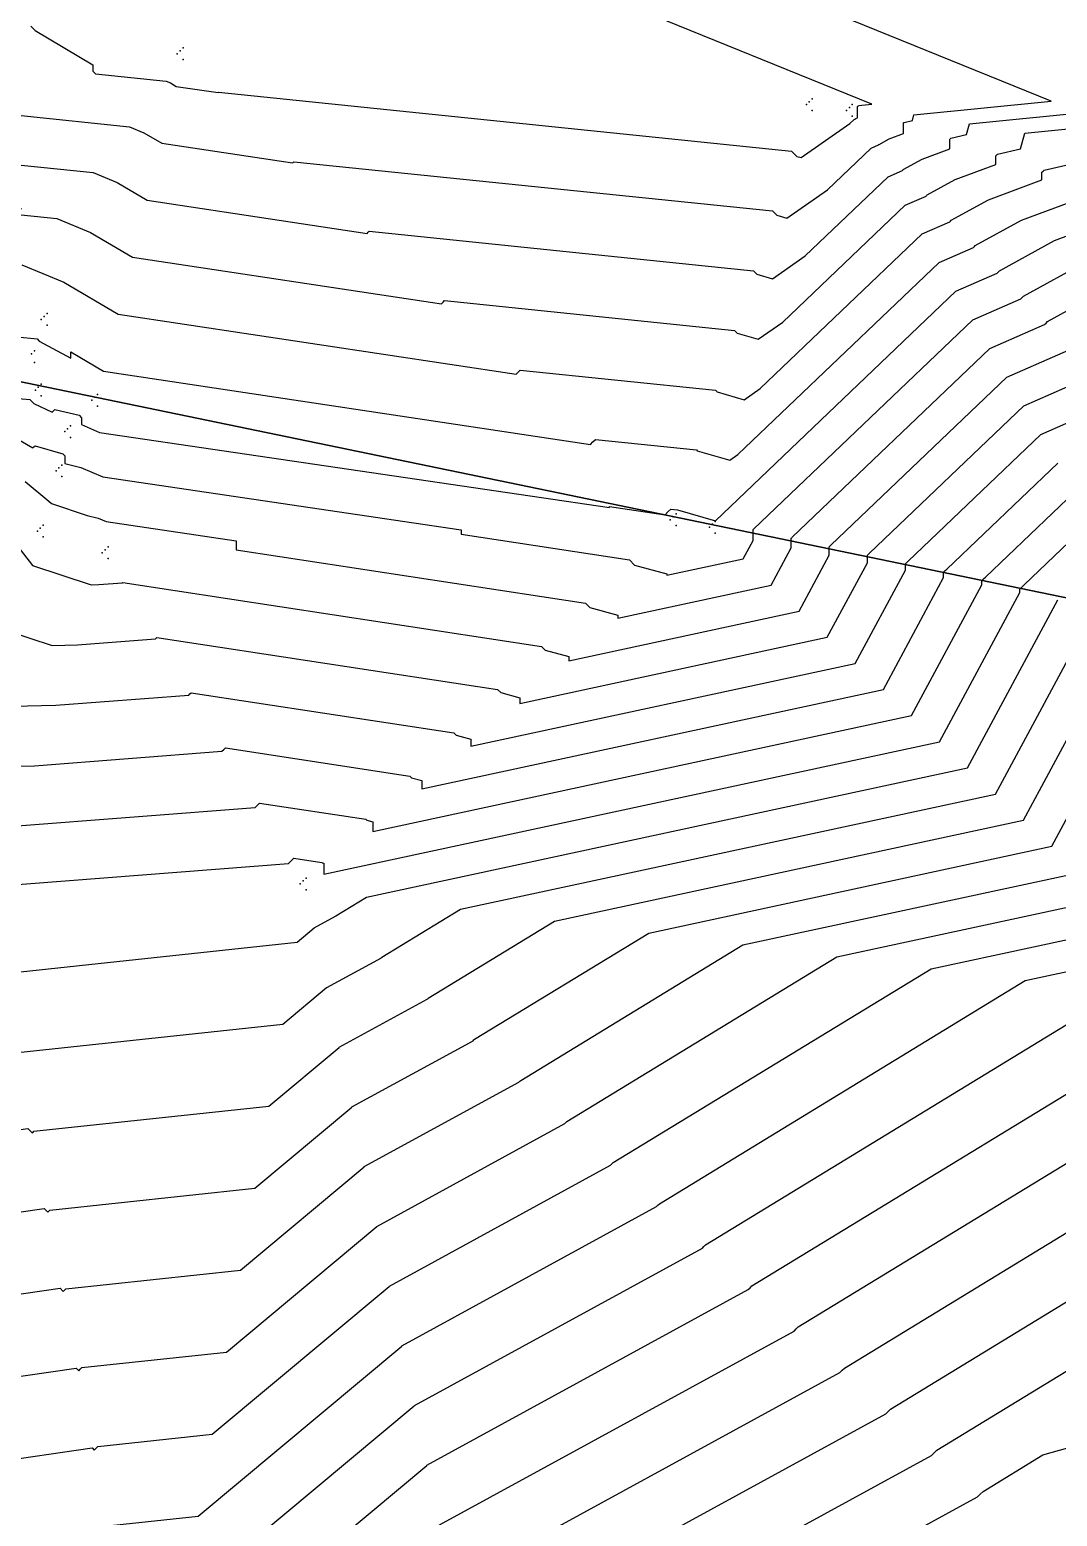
# Model space of a CAD drawing. Header units: metres. Extents: x 419582 to 423558, y 4805372 to 4807539.
# Drawn here: x 419628.4 to 419663.7, y 4805538.8 to 4805590 of the extents above; entities that cross this region are included whole.
import ezdxf

# ---------------------------------------------------------------- set-up
doc = ezdxf.new("R2010")
doc.units = ezdxf.units.M
doc.linetypes.add('PHANTOM', pattern=[2.5, 1.25, -0.25, 0.25, -0.25, 0.25, -0.25])
for name, color, linetype in [('C-TINN', 4, 'Continuous'), ('C-TOPO-MAJR', 9, 'Continuous'), ('C-TOPO-MINR', 8, 'Continuous'), ('LS', 7, 'Continuous')]:
    doc.layers.add(name, color=color, linetype=linetype)
doc.styles.get("Standard").update_dxf_attribs({"font": 'simplex.shx'})

# ---------------------------------------------------------------- blocks, each defined once
blk = doc.blocks.new('AN75 +0 +0')
at = {"linetype": 'PHANTOM', "flags": 128}
for points in [[(0, -11.382), (0, 11.382)], [(-11.382, 0), (11.382, 0)]]:
    blk.add_lwpolyline(points, dxfattribs=at)
at = {"flags": 128}
blk.add_lwpolyline([(-6.382, -6.382), (-6.382, 6.382), (6.382, 6.382), (6.382, -6.382)], close=True, dxfattribs=at)
at = {"layer": 'LS', "insert": (-2.743, -0.436), "char_height": 0.51577, "width": 9.13592, "attachment_point": 1}
blk.add_mtext('AN75\\PBase +0 Leg +0', dxfattribs=at)

msp = doc.modelspace()

# ---------------------------------------------------------------- linework, layer by layer
at = {"color": 31, "lineweight": 30, "true_color": 0xffbd7a, "elevation": 1718.013}
msp.add_lwpolyline([(423449.834, 4807399.592), (423130.593, 4807500.114), (421950.92, 4806612.998), (421795.045, 4806430.988), (421305.015, 4806147.038), (421305.015, 4806147.038), (420630.083, 4805770.97), (419765.157, 4805549.54), (419617.356, 4805580.088)], dxfattribs=at)
at = {"layer": 'C-TINN', "color": 4, "linetype": 'Continuous', "lineweight": -3}
for p in [(419633.45, 4805589.16, 1462.53), (419633.55, 4805589.26, 1462.53), (419633.65, 4805589.36, 1462.53), (419633.65, 4805588.96, 1462.53), (419655.08, 4805587.41, 1462.22), (419655.18, 4805587.51, 1462.22), (419655.28, 4805587.61, 1462.22), (419656.66, 4805587.41, 1462.89), (419655.28, 4805587.21, 1462.22), (419656.46, 4805587.21, 1462.89), (419656.56, 4805587.31, 1462.89), (419656.66, 4805587.01, 1462.89), (419628.97, 4805580.22, 1467.63), (419628.77, 4805580.02, 1467.63), (419628.87, 4805580.12, 1467.63), (419628.97, 4805579.82, 1467.63), (419628.44, 4805578.84, 1468.23), (419628.54, 4805578.94, 1468.23), (419628.54, 4805578.54, 1468.23), (419628.67, 4805577.69, 1468.65), (419628.77, 4805577.79, 1468.65), (419628.57, 4805577.59, 1468.65), (419628.77, 4805577.39, 1468.65), (419630.51, 4805577.24, 1468.41), (419630.61, 4805577.34, 1468.41), (419630.71, 4805577.44, 1468.41), (419630.71, 4805577.04, 1468.41), (419629.58, 4805576.16, 1469.41), (419629.68, 4805576.26, 1469.41), (419629.78, 4805576.36, 1469.41), (419629.78, 4805575.96, 1469.41), (419629.28, 4805574.81, 1470.3), (419629.38, 4805574.91, 1470.3), (419629.48, 4805575.01, 1470.3), (419629.48, 4805574.61, 1470.3), (419650.4, 4805573.13, 1469.07), (419650.5, 4805573.23, 1469.07), (419650.6, 4805573.33, 1469.07), (419651.95, 4805573.07, 1469.01), (419628.64, 4805572.74, 1471.56), (419628.74, 4805572.84, 1471.56), (419628.84, 4805572.94, 1471.56), (419628.84, 4805572.54, 1471.56), (419650.6, 4805572.93, 1469.07), (419651.75, 4805572.87, 1469.01), (419651.85, 4805572.97, 1469.01), (419651.95, 4805572.67, 1469.01), (419630.97, 4805572.09, 1471.57), (419631.07, 4805572.19, 1471.57), (419630.87, 4805571.99, 1471.57), (419631.07, 4805571.79, 1471.57), (419637.88, 4805560.8, 1477.36), (419637.68, 4805560.6, 1477.36), (419637.78, 4805560.7, 1477.36), (419637.88, 4805560.4, 1477.36)]:
    msp.add_point(p, dxfattribs=at)
at = {"layer": 'C-TOPO-MAJR', "color": 9, "linetype": 'Continuous', "lineweight": -3, "flags": 128}
for points, elevation in [([(419628.08, 4805585.329), (419630.558, 4805585.069), (419631.383, 4805584.727), (419632.415, 4805584.121), (419639.976, 4805582.981), (419640.014, 4805583.019), (419640.052, 4805583.057), (419653.262, 4805581.696), (419653.381, 4805581.577), (419653.917, 4805581.421), (419655.036, 4805582.204), (419657.891, 4805584.931), (419658.381, 4805585.146), (419658.393, 4805585.159), (419658.406, 4805585.172), (419659.062, 4805585.535), (419660.008, 4805585.886), (419660.008, 4805586.215), (419660.026, 4805586.232), (419660.044, 4805586.25), (419660.585, 4805586.378), (419660.686, 4805586.745), (419669.648, 4805587.641)], 1465), ([(419627.828, 4805575.979), (419628.482, 4805575.596), (419628.522, 4805575.636), (419628.562, 4805575.676), (419629.514, 4805575.398), (419629.581, 4805575.33), (419629.581, 4805575.065), (419630.132, 4805574.93), (419630.891, 4805574.6), (419643.209, 4805572.78), (419643.209, 4805572.632), (419648.995, 4805571.747), (419649.173, 4805571.569), (419650.282, 4805571.263), (419650.282, 4805571.215), (419652.905, 4805571.78), (419653.247, 4805572.417), (419653.247, 4805572.781), (419653.256, 4805572.79), (419653.265, 4805572.799), (419660.807, 4805580.003), (419662.458, 4805580.73), (419662.501, 4805580.774), (419662.544, 4805580.817), (419664.754, 4805582.04)], 1470), ([(419626.461, 4805564.628), (419628.542, 4805564.666), (419634.986, 4805565.161), (419635.045, 4805565.22), (419635.104, 4805565.28), (419641.444, 4805564.31), (419641.501, 4805564.253), (419641.857, 4805564.155), (419641.857, 4805563.868), (419657.728, 4805567.286), (419659.8, 4805571.139), (419659.8, 4805571.323), (419659.854, 4805571.377), (419659.908, 4805571.431), (419663.724, 4805575.076)], 1475), ([(419616.241, 4805538.998), (419616.352, 4805538.887), (419620.659, 4805547.578), (419620.854, 4805547.801), (419621.826, 4805547.755), (419621.215, 4805551.146), (419628.316, 4805552.179), (419628.462, 4805552.032), (419628.489, 4805552.059), (419628.516, 4805552.086), (419636.597, 4805552.953), (419639.017, 4805554.974), (419639.018, 4805554.978), (419642.043, 4805556.633), (419642.06, 4805556.65), (419642.077, 4805556.667), (419646.423, 4805559.319), (419662.551, 4805562.792), (419666.353, 4805569.861)], 1480), ([(419621.986, 4805524.207), (419622.056, 4805524.136), (419628.33, 4805536.796), (419628.399, 4805536.876), (419628.748, 4805536.859), (419628.529, 4805538.074), (419631.072, 4805538.444), (419631.124, 4805538.391), (419631.198, 4805538.465), (419631.272, 4805538.539), (419634.166, 4805538.85), (419641.169, 4805544.696), (419641.172, 4805544.708), (419649.927, 4805549.497), (419649.977, 4805549.547), (419650.026, 4805549.597), (419662.604, 4805557.27), (419667.374, 4805558.298)], 1485), ([(419627.73, 4805509.416), (419627.76, 4805509.386), (419632.37, 4805518.689), (419634.517, 4805525.113), (419634.639, 4805524.991), (419634.678, 4805525.03), (419634.717, 4805525.069), (419639.868, 4805531.136), (419639.74, 4805531.263), (419639.74, 4805531.408), (419639.804, 4805531.472), (419639.868, 4805531.536), (419643.322, 4805534.419), (419643.327, 4805534.438), (419657.811, 4805542.362), (419657.893, 4805542.444), (419657.976, 4805542.526), (419665.736, 4805547.261)], 1490)]:
    msp.add_lwpolyline(points, dxfattribs=dict(at, elevation=elevation))
at = {"layer": 'C-TOPO-MINR', "color": 8, "linetype": 'Continuous', "lineweight": -3, "flags": 128}
for points, elevation in [([(419628.08, 4805587.036), (419631.81, 4805586.644), (419632.301, 4805586.441), (419632.915, 4805586.08), (419637.415, 4805585.402), (419637.437, 4805585.424), (419637.46, 4805585.447), (419653.916, 4805583.751), (419654.064, 4805583.603), (419654.407, 4805583.503), (419655.806, 4805584.482), (419657.307, 4805585.916), (419657.565, 4805586.03), (419657.572, 4805586.036), (419657.579, 4805586.043), (419657.924, 4805586.234), (419658.422, 4805586.419), (419658.422, 4805586.781), (419658.431, 4805586.791), (419658.44, 4805586.8), (419658.725, 4805586.867), (419658.778, 4805587.06), (419663.493, 4805587.532), (419639.467, 4805597.29)], 1464), ([(419628.413, 4805590.112), (419628.561, 4805589.964), (419630.549, 4805588.782), (419630.549, 4805588.566), (419630.641, 4805588.474), (419633.062, 4805588.22), (419633.219, 4805588.155), (419633.415, 4805588.039), (419634.854, 4805587.822), (419634.861, 4805587.83), (419634.868, 4805587.837), (419654.57, 4805585.807), (419654.747, 4805585.63), (419654.897, 4805585.586), (419656.575, 4805586.759), (419656.724, 4805586.902), (419656.75, 4805586.913), (419656.75, 4805586.914), (419656.751, 4805586.914), (419656.785, 4805586.933), (419656.835, 4805586.951), (419656.835, 4805587.348), (419656.835, 4805587.349), (419656.836, 4805587.35), (419656.865, 4805587.356), (419656.87, 4805587.375), (419657.337, 4805587.422), (419632.399, 4805597.551)], 1463), ([(419628.08, 4805583.623), (419629.307, 4805583.494), (419630.466, 4805583.013), (419631.915, 4805582.162), (419642.537, 4805580.561), (419642.59, 4805580.614), (419642.643, 4805580.667), (419652.608, 4805579.64), (419652.697, 4805579.551), (419653.426, 4805579.338), (419654.267, 4805579.926), (419658.474, 4805583.945), (419659.196, 4805584.263), (419659.215, 4805584.282), (419659.234, 4805584.301), (419660.2, 4805584.836), (419661.595, 4805585.353), (419661.595, 4805585.648), (419661.622, 4805585.674), (419661.648, 4805585.701), (419662.444, 4805585.889), (419662.595, 4805586.43), (419675.804, 4805587.751)], 1466), ([(419628.107, 4805581.897), (419629.548, 4805581.3), (419631.415, 4805580.202), (419645.098, 4805578.14), (419645.167, 4805578.209), (419645.235, 4805578.277), (419651.954, 4805577.585), (419652.014, 4805577.524), (419652.936, 4805577.256), (419653.497, 4805577.648), (419659.057, 4805582.96), (419660.011, 4805583.38), (419660.036, 4805583.405), (419660.062, 4805583.43), (419661.339, 4805584.137), (419663.182, 4805584.821), (419663.182, 4805585.081), (419663.217, 4805585.116), (419663.252, 4805585.151), (419664.304, 4805585.399)], 1467), ([(419627.933, 4805579.416), (419628.628, 4805579.354), (419628.705, 4805579.277), (419629.795, 4805578.691), (419629.795, 4805578.901), (419630.915, 4805578.243), (419647.66, 4805575.72), (419647.743, 4805575.804), (419647.827, 4805575.887), (419651.3, 4805575.529), (419651.331, 4805575.498), (419652.445, 4805575.173), (419652.727, 4805575.371), (419659.641, 4805581.974), (419660.827, 4805582.497), (419660.858, 4805582.528), (419660.889, 4805582.559), (419662.477, 4805583.438), (419664.769, 4805584.288)], 1468), ([(419627.992, 4805577.304), (419628.381, 4805577.264), (419628.52, 4805577.125), (419629.143, 4805576.824), (419629.189, 4805576.87), (419629.235, 4805576.916), (419630.079, 4805576.721), (419630.161, 4805576.639), (419630.161, 4805576.403), (419630.777, 4805576.134), (419648.312, 4805573.545), (419648.312, 4805573.587), (419650.221, 4805573.299), (419650.32, 4805573.398), (419650.419, 4805573.497), (419650.646, 4805573.474), (419650.648, 4805573.472), (419651.955, 4805573.091), (419651.958, 4805573.093), (419660.224, 4805580.989), (419661.642, 4805581.613), (419661.679, 4805581.651), (419661.717, 4805581.688), (419663.616, 4805582.739), (419666.356, 4805583.755)], 1469), ([(419628.218, 4805574.448), (419629.036, 4805573.771), (419629.124, 4805573.682), (419630.356, 4805573.276), (419630.73, 4805573.185), (419631.005, 4805573.065), (419635.477, 4805572.404), (419635.477, 4805572.096), (419647.485, 4805570.259), (419647.639, 4805570.106), (419648.597, 4805569.841), (419648.597, 4805569.746), (419653.87, 4805570.881), (419654.558, 4805572.161), (419654.558, 4805572.49), (419654.576, 4805572.508), (419654.594, 4805572.525), (419661.39, 4805579.018), (419663.273, 4805579.847), (419663.322, 4805579.896), (419663.372, 4805579.946), (419665.892, 4805581.341)], 1471), ([(419627.773, 4805572.46), (419628.466, 4805571.551), (419630.492, 4805570.892), (419630.753, 4805570.897), (419631.561, 4805570.959), (419631.568, 4805570.966), (419631.576, 4805570.974), (419645.975, 4805568.772), (419646.104, 4805568.643), (419646.912, 4805568.42), (419646.912, 4805568.276), (419654.834, 4805569.982), (419655.868, 4805571.906), (419655.868, 4805572.198), (419655.895, 4805572.225), (419655.922, 4805572.252), (419661.974, 4805578.032), (419664.088, 4805578.964)], 1472), ([(419627.615, 4805569.302), (419629.149, 4805568.804), (419630.016, 4805568.82), (419632.703, 4805569.026), (419632.727, 4805569.051), (419632.752, 4805569.076), (419644.465, 4805567.285), (419644.57, 4805567.18), (419645.227, 4805566.998), (419645.227, 4805566.807), (419655.799, 4805569.084), (419657.179, 4805571.65), (419657.179, 4805571.906), (419657.215, 4805571.942), (419657.251, 4805571.978), (419662.557, 4805577.047), (419664.904, 4805578.08)], 1473), ([(419627.805, 4805566.716), (419629.279, 4805566.743), (419633.844, 4805567.094), (419633.886, 4805567.136), (419633.928, 4805567.178), (419642.954, 4805565.797), (419643.036, 4805565.716), (419643.542, 4805565.576), (419643.542, 4805565.337), (419656.763, 4805568.185), (419658.49, 4805571.394), (419658.49, 4805571.615), (419658.534, 4805571.66), (419658.579, 4805571.705), (419663.14, 4805576.061), (419665.719, 4805577.197)], 1474), ([(419627.805, 4805562.589), (419636.127, 4805563.228), (419636.204, 4805563.305), (419636.28, 4805563.381), (419639.934, 4805562.823), (419639.967, 4805562.79), (419640.172, 4805562.733), (419640.172, 4805562.398), (419658.693, 4805566.387), (419661.111, 4805570.883), (419661.111, 4805571.032), (419661.174, 4805571.094), (419661.236, 4805571.157), (419664.307, 4805574.09)], 1476), ([(419627.068, 4805560.512), (419637.269, 4805561.296), (419637.363, 4805561.39), (419637.457, 4805561.483), (419638.424, 4805561.335), (419638.432, 4805561.327), (419638.487, 4805561.312), (419638.487, 4805560.929), (419659.657, 4805565.488), (419662.421, 4805570.628), (419662.421, 4805570.74), (419662.493, 4805570.812), (419662.565, 4805570.884), (419664.89, 4805573.105)], 1477), ([(419613.943, 4805544.914), (419614.07, 4805544.787), (419617.591, 4805551.891), (419617.836, 4805552.172), (419619.057, 4805552.113), (419618.289, 4805556.374), (419627.213, 4805557.673), (419627.397, 4805557.488), (419627.405, 4805557.496), (419627.413, 4805557.504), (419637.569, 4805558.595), (419638.156, 4805559.085), (419638.156, 4805559.085), (419638.889, 4805559.487), (419638.893, 4805559.491), (419638.898, 4805559.495), (419639.951, 4805560.138), (419660.622, 4805564.589), (419663.732, 4805570.372)], 1478), ([(419615.092, 4805541.956), (419615.211, 4805541.837), (419619.125, 4805549.734), (419619.345, 4805549.987), (419620.441, 4805549.934), (419619.752, 4805553.76), (419627.764, 4805554.926), (419627.93, 4805554.76), (419627.947, 4805554.778), (419627.964, 4805554.795), (419637.083, 4805555.774), (419638.586, 4805557.029), (419638.587, 4805557.032), (419640.466, 4805558.06), (419640.477, 4805558.07), (419640.487, 4805558.081), (419643.187, 4805559.728), (419661.587, 4805563.691), (419665.042, 4805570.116)], 1479), ([(419617.39, 4805536.04), (419617.493, 4805535.937), (419622.193, 4805545.422), (419622.363, 4805545.616), (419623.21, 4805545.575), (419622.678, 4805548.531), (419628.867, 4805549.432), (419628.995, 4805549.304), (419629.031, 4805549.34), (419629.067, 4805549.376), (419636.111, 4805550.133), (419639.447, 4805552.918), (419639.449, 4805552.924), (419643.62, 4805555.205), (419643.643, 4805555.229), (419643.667, 4805555.253), (419649.66, 4805558.909), (419663.516, 4805561.893), (419666.874, 4805568.138)], 1481), ([(419618.539, 4805533.081), (419618.634, 4805532.986), (419623.727, 4805543.265), (419623.872, 4805543.431), (419624.594, 4805543.396), (419624.14, 4805545.917), (419629.418, 4805546.685), (419629.527, 4805546.576), (419629.573, 4805546.621), (419629.618, 4805546.667), (419635.625, 4805547.312), (419639.878, 4805550.863), (419639.88, 4805550.87), (419645.196, 4805553.778), (419645.227, 4805553.809), (419645.257, 4805553.839), (419652.896, 4805558.499), (419664.48, 4805560.994)], 1482), ([(419619.688, 4805530.123), (419619.775, 4805530.036), (419625.261, 4805541.109), (419625.381, 4805541.246), (419625.979, 4805541.217), (419625.603, 4805543.303), (419629.969, 4805543.938), (419630.06, 4805543.848), (419630.114, 4805543.903), (419630.169, 4805543.958), (419635.138, 4805544.491), (419640.308, 4805548.807), (419640.31, 4805548.816), (419646.773, 4805552.351), (419646.81, 4805552.388), (419646.847, 4805552.425), (419656.132, 4805558.09), (419665.445, 4805560.095)], 1483), ([(419620.837, 4805527.165), (419620.915, 4805527.086), (419626.796, 4805538.953), (419626.89, 4805539.061), (419627.363, 4805539.038), (419627.066, 4805540.688), (419630.521, 4805541.191), (419630.592, 4805541.12), (419630.656, 4805541.184), (419630.721, 4805541.248), (419634.652, 4805541.67), (419640.739, 4805546.752), (419640.741, 4805546.762), (419648.35, 4805550.924), (419648.393, 4805550.967), (419648.437, 4805551.011), (419659.368, 4805557.68), (419666.41, 4805559.196)], 1484), ([(419623.135, 4805521.249), (419623.197, 4805521.186), (419629.864, 4805534.64), (419629.909, 4805534.691), (419630.132, 4805534.68), (419629.992, 4805535.46), (419631.623, 4805535.697), (419631.657, 4805535.663), (419631.74, 4805535.747), (419631.823, 4805535.83), (419633.68, 4805536.029), (419641.6, 4805542.641), (419641.603, 4805542.654), (419651.504, 4805548.07), (419651.56, 4805548.126), (419651.616, 4805548.183), (419665.84, 4805556.861)], 1486), ([(419624.284, 4805518.29), (419624.338, 4805518.236), (419631.398, 4805532.484), (419631.418, 4805532.506), (419631.516, 4805532.501), (419631.454, 4805532.845), (419632.174, 4805532.95), (419632.189, 4805532.935), (419632.282, 4805533.028), (419632.374, 4805533.12), (419633.194, 4805533.208), (419642.03, 4805540.586), (419642.034, 4805540.6), (419653.081, 4805546.643), (419653.143, 4805546.706), (419653.206, 4805546.768), (419669.076, 4805556.451)], 1487), ([(419625.433, 4805515.332), (419625.479, 4805515.286), (419632.587, 4805529.631), (419632.791, 4805530.242), (419632.984, 4805530.049), (419632.988, 4805530.053), (419632.991, 4805530.056), (419633.481, 4805530.633), (419633.469, 4805530.645), (419633.469, 4805531.021), (419633.475, 4805531.027), (419633.481, 4805531.033), (419642.461, 4805538.53), (419642.465, 4805538.546), (419654.657, 4805545.216), (419654.727, 4805545.285), (419654.796, 4805545.354), (419668.263, 4805553.571)], 1488), ([(419626.581, 4805512.374), (419626.62, 4805512.336), (419632.479, 4805524.16), (419633.654, 4805527.677), (419633.812, 4805527.52), (419633.833, 4805527.541), (419633.854, 4805527.562), (419636.674, 4805530.884), (419636.604, 4805530.954), (419636.604, 4805531.214), (419636.639, 4805531.249), (419636.674, 4805531.284), (419642.891, 4805536.475), (419642.896, 4805536.492), (419656.234, 4805543.789), (419656.31, 4805543.865), (419656.386, 4805543.94), (419667, 4805550.416)], 1489), ([(419628.879, 4805506.458), (419628.901, 4805506.436), (419632.262, 4805513.217), (419635.38, 4805522.549), (419635.467, 4805522.462), (419635.524, 4805522.518), (419635.58, 4805522.575), (419643.062, 4805531.387), (419642.876, 4805531.573), (419642.876, 4805531.602), (419642.969, 4805531.694), (419643.062, 4805531.787), (419643.752, 4805532.364), (419643.758, 4805532.384), (419659.388, 4805540.935), (419659.477, 4805541.023), (419659.565, 4805541.112), (419664.473, 4805544.106)], 1491), ([(419630.028, 4805503.499), (419630.042, 4805503.486), (419632.153, 4805507.746), (419636.243, 4805519.985), (419636.295, 4805519.933), (419636.369, 4805520.007), (419636.443, 4805520.081), (419641.795, 4805526.385), (419644.766, 4805529.991), (419644.764, 4805530.008), (419644.777, 4805530.02), (419644.789, 4805530.032), (419645.419, 4805530.705), (419645.427, 4805530.713), (419653.211, 4805534.912), (419653.11, 4805535.013), (419653.11, 4805535.21), (419660.965, 4805539.508), (419661.06, 4805539.603), (419661.155, 4805539.698), (419663.21, 4805540.951), (419665.912, 4805541.71)], 1492)]:
    msp.add_lwpolyline(points, dxfattribs=dict(at, elevation=elevation))

# ---------------------------------------------------------------- block references
at = {"rotation": 19.1881891}
msp.add_blockref('AN75 +0 +0', (419617.36, 4805580.09, 1467.78), dxfattribs=at)

doc.saveas('drawing.dxf')
